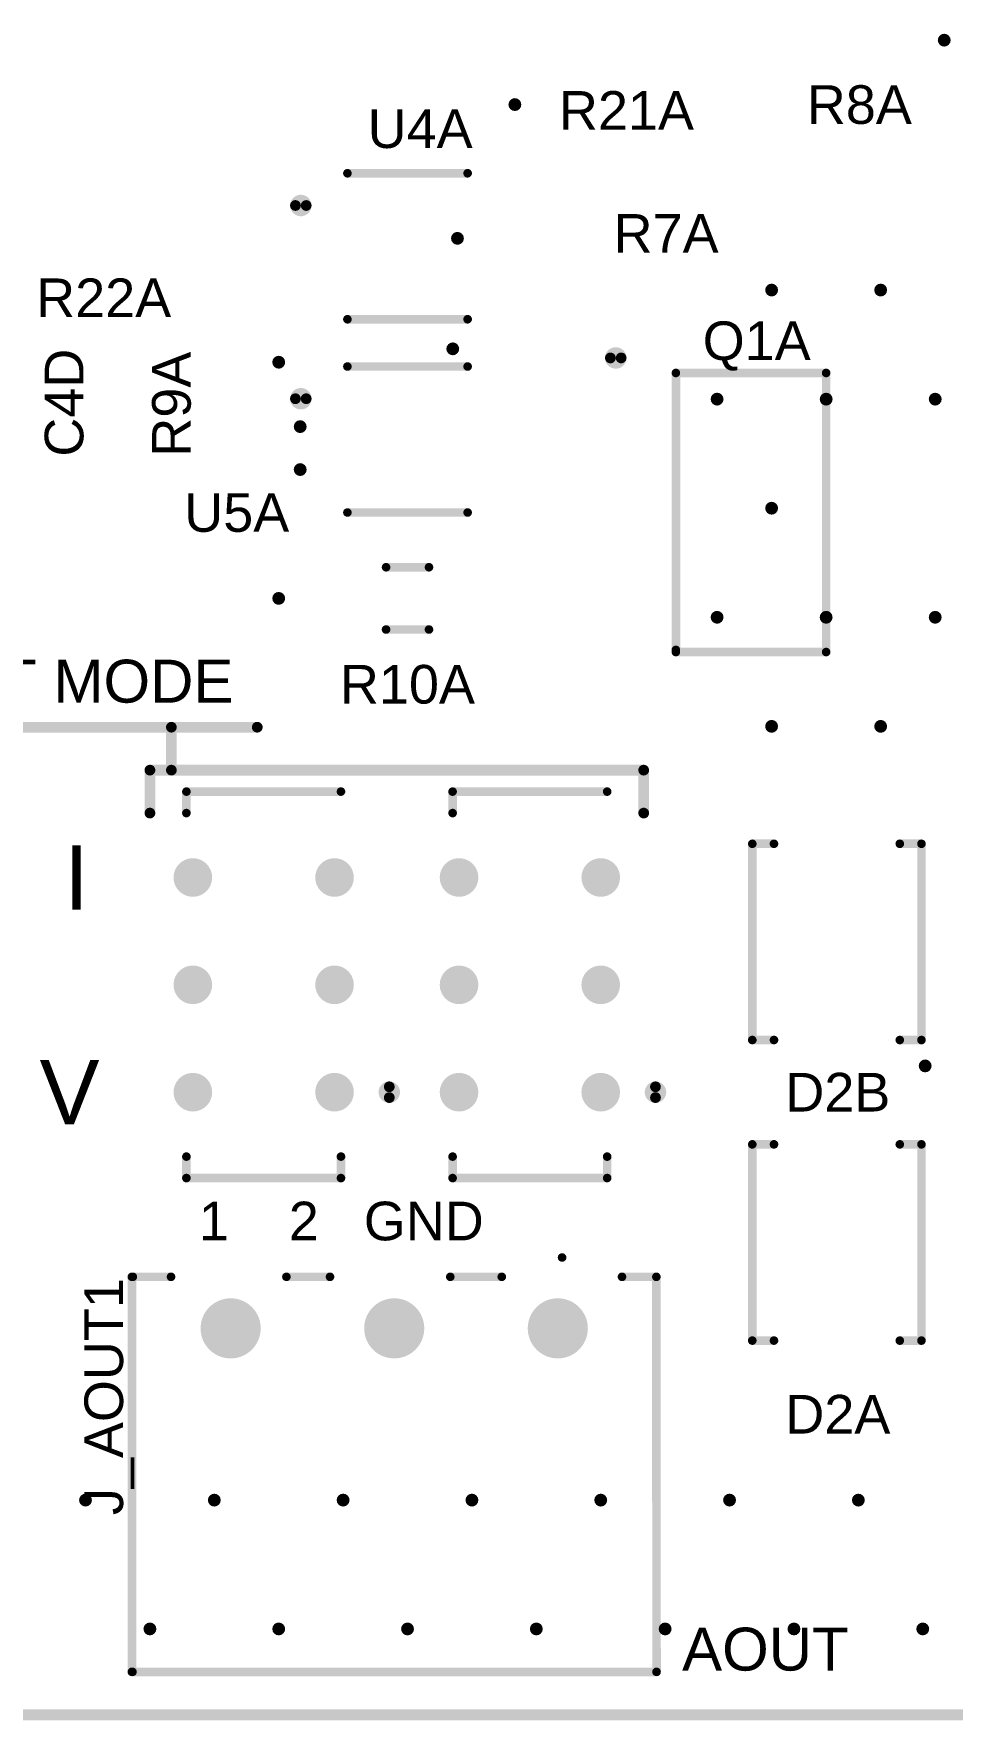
# Model space of a CAD drawing. Header units: inches. Extents: x 10 to 190, y 10 to 91.
# Drawn here: x 76.79 to 98.19, y 9.87 to 49.15 of the extents above; entities that cross this region are included whole.
import ezdxf

# ---------------------------------------------------------------- set-up
doc = ezdxf.new("R2010")
doc.units = ezdxf.units.IN
for name, color, linetype in [('Board Outline', 216, 'Continuous'), ('Pad Holes', 156, 'Continuous'), ('Top Overlay', 2, 'Continuous'), ('Via Holes', 16, 'Continuous')]:
    doc.layers.add(name, color=color, linetype=linetype)
doc.styles.add('Arial', font='', dxfattribs={"height": 0.2})
doc.styles.get('Arial').set_extended_font_data('Arial')

# ---------------------------------------------------------------- blocks, each defined once
blk = doc.blocks.new('FP_JS202011CQN_MFG_____________35')
at = {"layer": 'Pad Holes'}
h = blk.add_hatch(color=7, dxfattribs=at)
edge = h.paths.add_edge_path()
edge.add_arc((-2.5, 1.65), 0.45, 0, 360)
h = blk.add_hatch(color=7, dxfattribs=at)
edge = h.paths.add_edge_path()
edge.add_arc((0, 1.65), 0.45, 0, 360)
h = blk.add_hatch(color=7, dxfattribs=at)
edge = h.paths.add_edge_path()
edge.add_arc((2.5, 1.65), 0.45, 0, 360)
h = blk.add_hatch(color=7, dxfattribs=at)
edge = h.paths.add_edge_path()
edge.add_arc((-2.5, -1.65), 0.45, 0, 360)
h = blk.add_hatch(color=7, dxfattribs=at)
edge = h.paths.add_edge_path()
edge.add_arc((0, -1.65), 0.45, 0, 360)
h = blk.add_hatch(color=7, dxfattribs=at)
edge = h.paths.add_edge_path()
edge.add_arc((2.5, -1.65), 0.45, 0, 360)
at = {"layer": 'Top Overlay'}
for points in [[(-4.5, 1.8, 0.2, 0.2, 0), (-4, 1.8, 0.2, 0.2, 0)], [(-4.5, 1.8, 0.2, 0.2, 0), (-4.5, -1.8, 0.2, 0.2, 0)], [(4, 1.8, 0.2, 0.2, 0), (4.5, 1.8, 0.2, 0.2, 0)], [(4.5, 1.8, 0.2, 0.2, 0), (4.5, -1.8, 0.2, 0.2, 0)], [(-4.5, -1.8, 0.2, 0.2, 0), (-4, -1.8, 0.2, 0.2, 0)]]:
    blk.add_lwpolyline(points, format="xyseb", dxfattribs=at)
for points in [[(-4.55, 1.8, 0.1, 0.1, 1), (-4.45, 1.8, 0.1, 0.1, 1)], [(-4.55, 1.8, 0.1, 0.1, 1), (-4.45, 1.8, 0.1, 0.1, 1)], [(-4.05, 1.8, 0.1, 0.1, 1), (-3.95, 1.8, 0.1, 0.1, 1)], [(3.95, 1.8, 0.1, 0.1, 1), (4.05, 1.8, 0.1, 0.1, 1)], [(4.45, 1.8, 0.1, 0.1, 1), (4.55, 1.8, 0.1, 0.1, 1)], [(4.45, 1.8, 0.1, 0.1, 1), (4.55, 1.8, 0.1, 0.1, 1)], [(-4.55, -1.8, 0.1, 0.1, 1), (-4.45, -1.8, 0.1, 0.1, 1)], [(-4.55, -1.8, 0.1, 0.1, 1), (-4.45, -1.8, 0.1, 0.1, 1)], [(-4.05, -1.8, 0.1, 0.1, 1), (-3.95, -1.8, 0.1, 0.1, 1)], [(4.45, -1.8, 0.1, 0.1, 1), (4.55, -1.8, 0.1, 0.1, 1)], [(-2.375, -2.925, 0.25, 0.25, 1), (-2.625, -2.925, 0.25, 0.25, 1)], [(-2.688, -2.925, 0.125, 0.125, 1), (-2.563, -2.925, 0.125, 0.125, 1)], [(-2.437, -2.925, 0.125, 0.125, 1), (-2.312, -2.925, 0.125, 0.125, 1)]]:
    blk.add_lwpolyline(points, format="xyseb", close=True, dxfattribs=at)
blk = doc.blocks.new('FP_JS202011CQN_MFG_____________37')
at = {"layer": 'Pad Holes'}
h = blk.add_hatch(color=7, dxfattribs=at)
edge = h.paths.add_edge_path()
edge.add_arc((-2.5, 1.65), 0.45, 0, 360)
h = blk.add_hatch(color=7, dxfattribs=at)
edge = h.paths.add_edge_path()
edge.add_arc((0, 1.65), 0.45, 0, 360)
h = blk.add_hatch(color=7, dxfattribs=at)
edge = h.paths.add_edge_path()
edge.add_arc((2.5, 1.65), 0.45, 0, 360)
h = blk.add_hatch(color=7, dxfattribs=at)
edge = h.paths.add_edge_path()
edge.add_arc((-2.5, -1.65), 0.45, 0, 360)
h = blk.add_hatch(color=7, dxfattribs=at)
edge = h.paths.add_edge_path()
edge.add_arc((0, -1.65), 0.45, 0, 360)
h = blk.add_hatch(color=7, dxfattribs=at)
edge = h.paths.add_edge_path()
edge.add_arc((2.5, -1.65), 0.45, 0, 360)
at = {"layer": 'Top Overlay'}
for points in [[(-4.5, 1.8, 0.2, 0.2, 0), (-4, 1.8, 0.2, 0.2, 0)], [(-4.5, 1.8, 0.2, 0.2, 0), (-4.5, -1.8, 0.2, 0.2, 0)], [(4, 1.8, 0.2, 0.2, 0), (4.5, 1.8, 0.2, 0.2, 0)], [(4.5, 1.8, 0.2, 0.2, 0), (4.5, -1.8, 0.2, 0.2, 0)], [(-4.5, -1.8, 0.2, 0.2, 0), (-4, -1.8, 0.2, 0.2, 0)]]:
    blk.add_lwpolyline(points, format="xyseb", dxfattribs=at)
for points in [[(-4.55, 1.8, 0.1, 0.1, 1), (-4.45, 1.8, 0.1, 0.1, 1)], [(-4.55, 1.8, 0.1, 0.1, 1), (-4.45, 1.8, 0.1, 0.1, 1)], [(-4.05, 1.8, 0.1, 0.1, 1), (-3.95, 1.8, 0.1, 0.1, 1)], [(3.95, 1.8, 0.1, 0.1, 1), (4.05, 1.8, 0.1, 0.1, 1)], [(4.45, 1.8, 0.1, 0.1, 1), (4.55, 1.8, 0.1, 0.1, 1)], [(4.45, 1.8, 0.1, 0.1, 1), (4.55, 1.8, 0.1, 0.1, 1)], [(-4.55, -1.8, 0.1, 0.1, 1), (-4.45, -1.8, 0.1, 0.1, 1)], [(-4.55, -1.8, 0.1, 0.1, 1), (-4.45, -1.8, 0.1, 0.1, 1)], [(-4.05, -1.8, 0.1, 0.1, 1), (-3.95, -1.8, 0.1, 0.1, 1)], [(4.45, -1.8, 0.1, 0.1, 1), (4.55, -1.8, 0.1, 0.1, 1)], [(-2.375, -2.925, 0.25, 0.25, 1), (-2.625, -2.925, 0.25, 0.25, 1)], [(-2.688, -2.925, 0.125, 0.125, 1), (-2.563, -2.925, 0.125, 0.125, 1)], [(-2.437, -2.925, 0.125, 0.125, 1), (-2.312, -2.925, 0.125, 0.125, 1)]]:
    blk.add_lwpolyline(points, format="xyseb", close=True, dxfattribs=at)
blk = doc.blocks.new('FP_C04_091_OT_IPC_A_77')
at = {"layer": 'Top Overlay'}
for points in [[(-1.4, 1.7, 0.2, 0.2, 0), (1.4, 1.7, 0.2, 0.2, 0)], [(-1.4, -1.7, 0.2, 0.2, 0), (1.4, -1.7, 0.2, 0.2, 0)]]:
    blk.add_lwpolyline(points, format="xyseb", dxfattribs=at)
for points in [[(-1.45, 1.7, 0.1, 0.1, 1), (-1.35, 1.7, 0.1, 0.1, 1)], [(1.35, 1.7, 0.1, 0.1, 1), (1.45, 1.7, 0.1, 0.1, 1)], [(-2.36, 0.95, 0.25, 0.25, 1), (-2.61, 0.95, 0.25, 0.25, 1)], [(-2.673, 0.95, 0.125, 0.125, 1), (-2.548, 0.95, 0.125, 0.125, 1)], [(-2.423, 0.95, 0.125, 0.125, 1), (-2.298, 0.95, 0.125, 0.125, 1)], [(-1.45, -1.7, 0.1, 0.1, 1), (-1.35, -1.7, 0.1, 0.1, 1)], [(1.35, -1.7, 0.1, 0.1, 1), (1.45, -1.7, 0.1, 0.1, 1)]]:
    blk.add_lwpolyline(points, format="xyseb", close=True, dxfattribs=at)
blk = doc.blocks.new('FP_C04_091_OT_IPC_A_89')
at = {"layer": 'Top Overlay'}
for points in [[(-1.4, 1.7, 0.2, 0.2, 0), (1.4, 1.7, 0.2, 0.2, 0)], [(-1.4, -1.7, 0.2, 0.2, 0), (1.4, -1.7, 0.2, 0.2, 0)]]:
    blk.add_lwpolyline(points, format="xyseb", dxfattribs=at)
for points in [[(-1.45, 1.7, 0.1, 0.1, 1), (-1.35, 1.7, 0.1, 0.1, 1)], [(1.35, 1.7, 0.1, 0.1, 1), (1.45, 1.7, 0.1, 0.1, 1)], [(-2.36, 0.95, 0.25, 0.25, 1), (-2.61, 0.95, 0.25, 0.25, 1)], [(-2.673, 0.95, 0.125, 0.125, 1), (-2.548, 0.95, 0.125, 0.125, 1)], [(-2.423, 0.95, 0.125, 0.125, 1), (-2.298, 0.95, 0.125, 0.125, 1)], [(-1.45, -1.7, 0.1, 0.1, 1), (-1.35, -1.7, 0.1, 0.1, 1)], [(1.35, -1.7, 0.1, 0.1, 1), (1.45, -1.7, 0.1, 0.1, 1)]]:
    blk.add_lwpolyline(points, format="xyseb", close=True, dxfattribs=at)
blk = doc.blocks.new('RESC3216X70X50NL05T20_129')
at = {"layer": 'Top Overlay'}
for points in [[(-0.5, 0.725, 0.2, 0.2, 0), (0.5, 0.725, 0.2, 0.2, 0)], [(-0.5, -0.725, 0.2, 0.2, 0), (0.5, -0.725, 0.2, 0.2, 0)]]:
    blk.add_lwpolyline(points, format="xyseb", dxfattribs=at)
for points in [[(-0.55, 0.725, 0.1, 0.1, 1), (-0.45, 0.725, 0.1, 0.1, 1)], [(0.45, 0.725, 0.1, 0.1, 1), (0.55, 0.725, 0.1, 0.1, 1)], [(-0.55, -0.725, 0.1, 0.1, 1), (-0.45, -0.725, 0.1, 0.1, 1)], [(0.45, -0.725, 0.1, 0.1, 1), (0.55, -0.725, 0.1, 0.1, 1)]]:
    blk.add_lwpolyline(points, format="xyseb", close=True, dxfattribs=at)
blk = doc.blocks.new('ONSC_SOT_223_4_318E_04_V_168')
at = {"layer": 'Top Overlay'}
for points in [[(-3.025, 3.6, 0.25, 0.25, 1), (-3.275, 3.6, 0.25, 0.25, 1)], [(-3.337, 3.6, 0.125, 0.125, 1), (-3.212, 3.6, 0.125, 0.125, 1)], [(-3.087, 3.6, 0.125, 0.125, 1), (-2.962, 3.6, 0.125, 0.125, 1)], [(-1.8, 3.25, 0.1, 0.1, 1), (-1.7, 3.25, 0.1, 0.1, 1)], [(-1.8, 3.25, 0.1, 0.1, 1), (-1.7, 3.25, 0.1, 0.1, 1)], [(1.7, 3.25, 0.1, 0.1, 1), (1.8, 3.25, 0.1, 0.1, 1)], [(1.7, 3.25, 0.1, 0.1, 1), (1.8, 3.25, 0.1, 0.1, 1)], [(-1.8, -3.2, 0.1, 0.1, 1), (-1.7, -3.2, 0.1, 0.1, 1)], [(-1.8, -3.25, 0.1, 0.1, 1), (-1.7, -3.25, 0.1, 0.1, 1)], [(1.7, -3.25, 0.1, 0.1, 1), (1.8, -3.25, 0.1, 0.1, 1)], [(1.7, -3.25, 0.1, 0.1, 1), (1.8, -3.25, 0.1, 0.1, 1)]]:
    blk.add_lwpolyline(points, format="xyseb", close=True, dxfattribs=at)
for points in [[(-1.75, 3.25, 0.2, 0.2, 0), (1.75, 3.25, 0.2, 0.2, 0)], [(-1.75, -3.2, 0.2, 0.2, 0), (-1.75, 3.25, 0.2, 0.2, 0)], [(1.75, -3.25, 0.2, 0.2, 0), (1.75, 3.25, 0.2, 0.2, 0)], [(-1.75, -3.25, 0.2, 0.2, 0), (1.75, -3.25, 0.2, 0.2, 0)]]:
    blk.add_lwpolyline(points, format="xyseb", dxfattribs=at)
blk = doc.blocks.new('15EDGRC_3_81_03P_174')
at = {"layer": 'Pad Holes'}
h = blk.add_hatch(color=7, dxfattribs=at)
edge = h.paths.add_edge_path()
edge.add_arc((0, 0), 0.7, 0, 360)
h = blk.add_hatch(color=7, dxfattribs=at)
edge = h.paths.add_edge_path()
edge.add_arc((3.81, 0), 0.7, 0, 360)
h = blk.add_hatch(color=7, dxfattribs=at)
edge = h.paths.add_edge_path()
edge.add_arc((7.62, 0), 0.7, 0, 360)
at = {"layer": 'Top Overlay'}
for points in [[(-2.295, -1.2, 0.2, 0.2, 0), (-2.3, 8, 0.2, 0.2, 0)], [(9.906, 8, 0.2, 0.2, 0), (-2.3, 8, 0.2, 0.2, 0)], [(9.92, 8, 0.2, 0.2, 0), (9.92, -1.2, 0.2, 0.2, 0)], [(-1.495, -1.2, 0.2, 0.2, 0), (-2.295, -1.2, 0.2, 0.2, 0)], [(2.505, -1.2, 0.2, 0.2, 0), (1.305, -1.2, 0.2, 0.2, 0)], [(6.321, -1.2, 0.2, 0.2, 0), (5.305, -1.2, 0.2, 0.2, 0)], [(9.897, -1.2, 0.2, 0.2, 0), (9.008, -1.2, 0.2, 0.2, 0)], [(-0.1, -1.7, 0.1, 0.1, -1), (-0.1, -1.6, 0.1, 0.1, 0)], [(-0.1, -1.6, 0.1, 0.1, -1), (-0.1, -1.7, 0.1, 0.1, 0)], [(-0.1, -1.6, 0.1, 0.1, -1), (-0.1, -1.7, 0.1, 0.1, 0)]]:
    blk.add_lwpolyline(points, format="xyseb", dxfattribs=at)
for points in [[(-2.35, 8, 0.1, 0.1, 1), (-2.25, 8, 0.1, 0.1, 1)], [(-2.35, 8, 0.1, 0.1, 1), (-2.25, 8, 0.1, 0.1, 1)], [(9.856, 8, 0.1, 0.1, 1), (9.956, 8, 0.1, 0.1, 1)], [(9.87, 8, 0.1, 0.1, 1), (9.97, 8, 0.1, 0.1, 1)], [(-2.345, -1.2, 0.1, 0.1, 1), (-2.245, -1.2, 0.1, 0.1, 1)], [(-2.345, -1.2, 0.1, 0.1, 1), (-2.245, -1.2, 0.1, 0.1, 1)], [(-1.545, -1.2, 0.1, 0.1, 1), (-1.445, -1.2, 0.1, 0.1, 1)], [(1.255, -1.2, 0.1, 0.1, 1), (1.355, -1.2, 0.1, 0.1, 1)], [(2.455, -1.2, 0.1, 0.1, 1), (2.555, -1.2, 0.1, 0.1, 1)], [(5.255, -1.2, 0.1, 0.1, 1), (5.355, -1.2, 0.1, 0.1, 1)], [(6.271, -1.2, 0.1, 0.1, 1), (6.371, -1.2, 0.1, 0.1, 1)], [(8.958, -1.2, 0.1, 0.1, 1), (9.058, -1.2, 0.1, 0.1, 1)], [(9.847, -1.2, 0.1, 0.1, 1), (9.947, -1.2, 0.1, 0.1, 1)], [(9.87, -1.2, 0.1, 0.1, 1), (9.97, -1.2, 0.1, 0.1, 1)], [(-0.125, -1.6, 0.05, 0.05, 1), (-0.075, -1.6, 0.05, 0.05, 1)], [(-0.125, -1.6, 0.05, 0.05, 1), (-0.075, -1.6, 0.05, 0.05, 1)], [(-0.125, -1.6, 0.05, 0.05, 1), (-0.075, -1.6, 0.05, 0.05, 1)], [(-0.125, -1.7, 0.05, 0.05, 1), (-0.075, -1.7, 0.05, 0.05, 1)], [(-0.125, -1.7, 0.05, 0.05, 1), (-0.075, -1.7, 0.05, 0.05, 1)], [(-0.125, -1.7, 0.05, 0.05, 1), (-0.075, -1.7, 0.05, 0.05, 1)]]:
    blk.add_lwpolyline(points, format="xyseb", close=True, dxfattribs=at)
blk = doc.blocks.new('FP_SMBJ30CAHE3_52_MFG_189')
at = {"layer": 'Top Overlay'}
for points in [[(-2.285, 1.97, 0.2, 0.2, 0), (-2.285, 1.465, 0.2, 0.2, 0)], [(-2.285, 1.97, 0.2, 0.2, 0), (2.285, 1.97, 0.2, 0.2, 0)], [(2.285, 1.97, 0.2, 0.2, 0), (2.285, 1.465, 0.2, 0.2, 0)], [(-2.285, -1.465, 0.2, 0.2, 0), (-2.285, -1.97, 0.2, 0.2, 0)], [(2.285, -1.465, 0.2, 0.2, 0), (2.285, -1.97, 0.2, 0.2, 0)], [(-2.285, -1.97, 0.2, 0.2, 0), (2.285, -1.97, 0.2, 0.2, 0)]]:
    blk.add_lwpolyline(points, format="xyseb", dxfattribs=at)
for points in [[(-2.335, 1.97, 0.1, 0.1, 1), (-2.235, 1.97, 0.1, 0.1, 1)], [(-2.335, 1.97, 0.1, 0.1, 1), (-2.235, 1.97, 0.1, 0.1, 1)], [(2.235, 1.97, 0.1, 0.1, 1), (2.335, 1.97, 0.1, 0.1, 1)], [(2.235, 1.97, 0.1, 0.1, 1), (2.335, 1.97, 0.1, 0.1, 1)], [(-2.335, 1.465, 0.1, 0.1, 1), (-2.235, 1.465, 0.1, 0.1, 1)], [(2.235, 1.465, 0.1, 0.1, 1), (2.335, 1.465, 0.1, 0.1, 1)], [(-2.335, -1.465, 0.1, 0.1, 1), (-2.235, -1.465, 0.1, 0.1, 1)], [(2.235, -1.465, 0.1, 0.1, 1), (2.335, -1.465, 0.1, 0.1, 1)], [(-2.335, -1.97, 0.1, 0.1, 1), (-2.235, -1.97, 0.1, 0.1, 1)], [(-2.335, -1.97, 0.1, 0.1, 1), (-2.235, -1.97, 0.1, 0.1, 1)], [(2.235, -1.97, 0.1, 0.1, 1), (2.335, -1.97, 0.1, 0.1, 1)], [(2.235, -1.97, 0.1, 0.1, 1), (2.335, -1.97, 0.1, 0.1, 1)]]:
    blk.add_lwpolyline(points, format="xyseb", close=True, dxfattribs=at)
blk = doc.blocks.new('FP_SMBJ30CAHE3_52_MFG_190')
at = {"layer": 'Top Overlay'}
for points in [[(-2.285, 1.97, 0.2, 0.2, 0), (2.285, 1.97, 0.2, 0.2, 0)], [(-2.285, 1.97, 0.2, 0.2, 0), (-2.285, 1.465, 0.2, 0.2, 0)], [(2.285, 1.97, 0.2, 0.2, 0), (2.285, 1.465, 0.2, 0.2, 0)], [(-2.285, -1.465, 0.2, 0.2, 0), (-2.285, -1.97, 0.2, 0.2, 0)], [(2.285, -1.465, 0.2, 0.2, 0), (2.285, -1.97, 0.2, 0.2, 0)], [(-2.285, -1.97, 0.2, 0.2, 0), (2.285, -1.97, 0.2, 0.2, 0)]]:
    blk.add_lwpolyline(points, format="xyseb", dxfattribs=at)
for points in [[(-2.335, 1.97, 0.1, 0.1, 1), (-2.235, 1.97, 0.1, 0.1, 1)], [(-2.335, 1.97, 0.1, 0.1, 1), (-2.235, 1.97, 0.1, 0.1, 1)], [(2.235, 1.97, 0.1, 0.1, 1), (2.335, 1.97, 0.1, 0.1, 1)], [(2.235, 1.97, 0.1, 0.1, 1), (2.335, 1.97, 0.1, 0.1, 1)], [(-2.335, 1.465, 0.1, 0.1, 1), (-2.235, 1.465, 0.1, 0.1, 1)], [(2.235, 1.465, 0.1, 0.1, 1), (2.335, 1.465, 0.1, 0.1, 1)], [(-2.335, -1.465, 0.1, 0.1, 1), (-2.235, -1.465, 0.1, 0.1, 1)], [(2.235, -1.465, 0.1, 0.1, 1), (2.335, -1.465, 0.1, 0.1, 1)], [(-2.335, -1.97, 0.1, 0.1, 1), (-2.235, -1.97, 0.1, 0.1, 1)], [(-2.335, -1.97, 0.1, 0.1, 1), (-2.235, -1.97, 0.1, 0.1, 1)], [(2.235, -1.97, 0.1, 0.1, 1), (2.335, -1.97, 0.1, 0.1, 1)], [(2.235, -1.97, 0.1, 0.1, 1), (2.335, -1.97, 0.1, 0.1, 1)]]:
    blk.add_lwpolyline(points, format="xyseb", close=True, dxfattribs=at)

msp = doc.modelspace()

# ---------------------------------------------------------------- hatches: boundary and pattern name
at = {"layer": 'Via Holes'}
h = msp.add_hatch(color=7, dxfattribs=at)
edge = h.paths.add_edge_path()
edge.add_arc((98, 49), 0.15, 0, 360)
h = msp.add_hatch(color=7, dxfattribs=at)
edge = h.paths.add_edge_path()
edge.add_arc((88, 47.5), 0.15, 0, 360)
h = msp.add_hatch(color=7, dxfattribs=at)
edge = h.paths.add_edge_path()
edge.add_arc((86.663, 44.385), 0.15, 0, 360)
h = msp.add_hatch(color=7, dxfattribs=at)
edge = h.paths.add_edge_path()
edge.add_arc((93.98, 43.18), 0.15, 0, 360)
h = msp.add_hatch(color=7, dxfattribs=at)
edge = h.paths.add_edge_path()
edge.add_arc((96.52, 43.18), 0.15, 0, 360)
h = msp.add_hatch(color=7, dxfattribs=at)
edge = h.paths.add_edge_path()
edge.add_arc((82.5, 41.5), 0.15, 0, 360)
h = msp.add_hatch(color=7, dxfattribs=at)
edge = h.paths.add_edge_path()
edge.add_arc((86.554, 41.812), 0.15, 0, 360)
h = msp.add_hatch(color=7, dxfattribs=at)
edge = h.paths.add_edge_path()
edge.add_arc((92.71, 40.64), 0.15, 0, 360)
h = msp.add_hatch(color=7, dxfattribs=at)
edge = h.paths.add_edge_path()
edge.add_arc((95.25, 40.64), 0.15, 0, 360)
h = msp.add_hatch(color=7, dxfattribs=at)
edge = h.paths.add_edge_path()
edge.add_arc((97.79, 40.64), 0.15, 0, 360)
h = msp.add_hatch(color=7, dxfattribs=at)
edge = h.paths.add_edge_path()
edge.add_arc((83, 40), 0.15, 0, 360)
h = msp.add_hatch(color=7, dxfattribs=at)
edge = h.paths.add_edge_path()
edge.add_arc((83, 39), 0.15, 0, 360)
h = msp.add_hatch(color=7, dxfattribs=at)
edge = h.paths.add_edge_path()
edge.add_arc((93.98, 38.1), 0.15, 0, 360)
h = msp.add_hatch(color=7, dxfattribs=at)
edge = h.paths.add_edge_path()
edge.add_arc((82.5, 36), 0.15, 0, 360)
h = msp.add_hatch(color=7, dxfattribs=at)
edge = h.paths.add_edge_path()
edge.add_arc((92.71, 35.56), 0.15, 0, 360)
h = msp.add_hatch(color=7, dxfattribs=at)
edge = h.paths.add_edge_path()
edge.add_arc((95.25, 35.56), 0.15, 0, 360)
h = msp.add_hatch(color=7, dxfattribs=at)
edge = h.paths.add_edge_path()
edge.add_arc((97.79, 35.56), 0.15, 0, 360)
h = msp.add_hatch(color=7, dxfattribs=at)
edge = h.paths.add_edge_path()
edge.add_arc((93.98, 33.02), 0.15, 0, 360)
h = msp.add_hatch(color=7, dxfattribs=at)
edge = h.paths.add_edge_path()
edge.add_arc((96.52, 33.02), 0.15, 0, 360)
h = msp.add_hatch(color=7, dxfattribs=at)
edge = h.paths.add_edge_path()
edge.add_arc((97.556, 25.112), 0.15, 0, 360)
h = msp.add_hatch(color=7, dxfattribs=at)
edge = h.paths.add_edge_path()
edge.add_arc((78, 15), 0.15, 0, 360)
h = msp.add_hatch(color=7, dxfattribs=at)
edge = h.paths.add_edge_path()
edge.add_arc((81, 15), 0.15, 0, 360)
h = msp.add_hatch(color=7, dxfattribs=at)
edge = h.paths.add_edge_path()
edge.add_arc((84, 15), 0.15, 0, 360)
h = msp.add_hatch(color=7, dxfattribs=at)
edge = h.paths.add_edge_path()
edge.add_arc((87, 15), 0.15, 0, 360)
h = msp.add_hatch(color=7, dxfattribs=at)
edge = h.paths.add_edge_path()
edge.add_arc((90, 15), 0.15, 0, 360)
h = msp.add_hatch(color=7, dxfattribs=at)
edge = h.paths.add_edge_path()
edge.add_arc((93, 15), 0.15, 0, 360)
h = msp.add_hatch(color=7, dxfattribs=at)
edge = h.paths.add_edge_path()
edge.add_arc((96, 15), 0.15, 0, 360)
h = msp.add_hatch(color=7, dxfattribs=at)
edge = h.paths.add_edge_path()
edge.add_arc((79.5, 12), 0.15, 0, 360)
h = msp.add_hatch(color=7, dxfattribs=at)
edge = h.paths.add_edge_path()
edge.add_arc((82.5, 12), 0.15, 0, 360)
h = msp.add_hatch(color=7, dxfattribs=at)
edge = h.paths.add_edge_path()
edge.add_arc((85.5, 12), 0.15, 0, 360)
h = msp.add_hatch(color=7, dxfattribs=at)
edge = h.paths.add_edge_path()
edge.add_arc((88.5, 12), 0.15, 0, 360)
h = msp.add_hatch(color=7, dxfattribs=at)
edge = h.paths.add_edge_path()
edge.add_arc((91.5, 12), 0.15, 0, 360)
h = msp.add_hatch(color=7, dxfattribs=at)
edge = h.paths.add_edge_path()
edge.add_arc((94.5, 12), 0.15, 0, 360)
h = msp.add_hatch(color=7, dxfattribs=at)
edge = h.paths.add_edge_path()
edge.add_arc((97.5, 12), 0.15, 0, 360)

# ---------------------------------------------------------------- linework, layer by layer
at = {"layer": 'Board Outline'}
msp.add_lwpolyline([(10, 10, 0.254, 0.254, 0), (190, 10, 0.254, 0.254, 0)], format="xyseb", dxfattribs=at)
at = {"layer": 'Top Overlay'}
for points in [[(61.5, 33, 0.25, 0.25, 0), (82, 33, 0.25, 0.25, 0)], [(80, 32, 0.25, 0.25, 0), (80, 33, 0.25, 0.25, 0)], [(79.5, 32, 0.25, 0.25, 0), (91, 32, 0.25, 0.25, 0)], [(79.5, 31, 0.25, 0.25, 0), (79.5, 32, 0.25, 0.25, 0)], [(91, 31, 0.25, 0.25, 0), (91, 32, 0.25, 0.25, 0)]]:
    msp.add_lwpolyline(points, format="xyseb", dxfattribs=at)
for points in [[(79.938, 33, 0.125, 0.125, 1), (80.062, 33, 0.125, 0.125, 1)], [(81.938, 33, 0.125, 0.125, 1), (82.063, 33, 0.125, 0.125, 1)], [(79.438, 32, 0.125, 0.125, 1), (79.563, 32, 0.125, 0.125, 1)], [(79.438, 32, 0.125, 0.125, 1), (79.563, 32, 0.125, 0.125, 1)], [(79.938, 32, 0.125, 0.125, 1), (80.062, 32, 0.125, 0.125, 1)], [(90.938, 32, 0.125, 0.125, 1), (91.063, 32, 0.125, 0.125, 1)], [(90.938, 32, 0.125, 0.125, 1), (91.063, 32, 0.125, 0.125, 1)], [(79.438, 31, 0.125, 0.125, 1), (79.563, 31, 0.125, 0.125, 1)], [(90.938, 31, 0.125, 0.125, 1), (91.063, 31, 0.125, 0.125, 1)]]:
    msp.add_lwpolyline(points, format="xyseb", close=True, dxfattribs=at)

# ---------------------------------------------------------------- block references
for name, p in [('FP_C04_091_OT_IPC_A_89', (85.5, 44.2)), ('ONSC_SOT_223_4_318E_04_V_168', (93.5, 38)), ('FP_C04_091_OT_IPC_A_77', (85.5, 39.7)), ('RESC3216X70X50NL05T20_129', (85.5, 36))]:
    msp.add_blockref(name, p)
for name, p, rotation in [('FP_JS202011CQN_MFG_____________37', (82.15, 27), 90), ('FP_JS202011CQN_MFG_____________35', (88.35, 27), 90), ('FP_SMBJ30CAHE3_52_MFG_189', (95.5, 28), 90), ('FP_SMBJ30CAHE3_52_MFG_190', (95.5, 21), 90), ('15EDGRC_3_81_03P_174', (89, 19), 180)]:
    msp.add_blockref(name, p, dxfattribs=dict(rotation=rotation))

# ---------------------------------------------------------------- texts
at = {"layer": 'Top Overlay', "style": 'Arial'}
for s, height, p in [('R8A', 0.9, (94.8, 47.05)), ('R21A', 0.9, (89.027, 46.914)), ('U4A', 0.9, (84.571, 46.489)), ('R7A', 0.9, (90.3, 44.05)), ('R22A', 0.9, (76.851, 42.55)), ('Q1A', 0.9, (92.375, 41.55)), ('U5A', 0.9, (80.3, 37.55)), ('VOLTAGE / CURRENT MODE', 1, (62.276, 33.572)), ('R10A', 0.9, (83.926, 33.55)), ('I', 1.5, (77.5, 28.75)), ('V', 1.5, (76.929, 23.75)), ('D2B', 0.9, (94.3, 24.05)), ('  1    2   GND', 0.9, (79.94, 21.05)), ('D2A', 0.9, (94.3, 16.55)), ('AOUT', 1, (91.895, 11.03))]:
    msp.add_text(s, height=height, dxfattribs=at).set_placement(p)
for s, p in [('C4D', (77.95, 39.3)), ('R9A', (80.45, 39.3)), ('J_AOUT1', (78.875, 14.651))]:
    msp.add_text(s, height=0.9, rotation=90, dxfattribs=at).set_placement(p)

doc.saveas('drawing.dxf')
